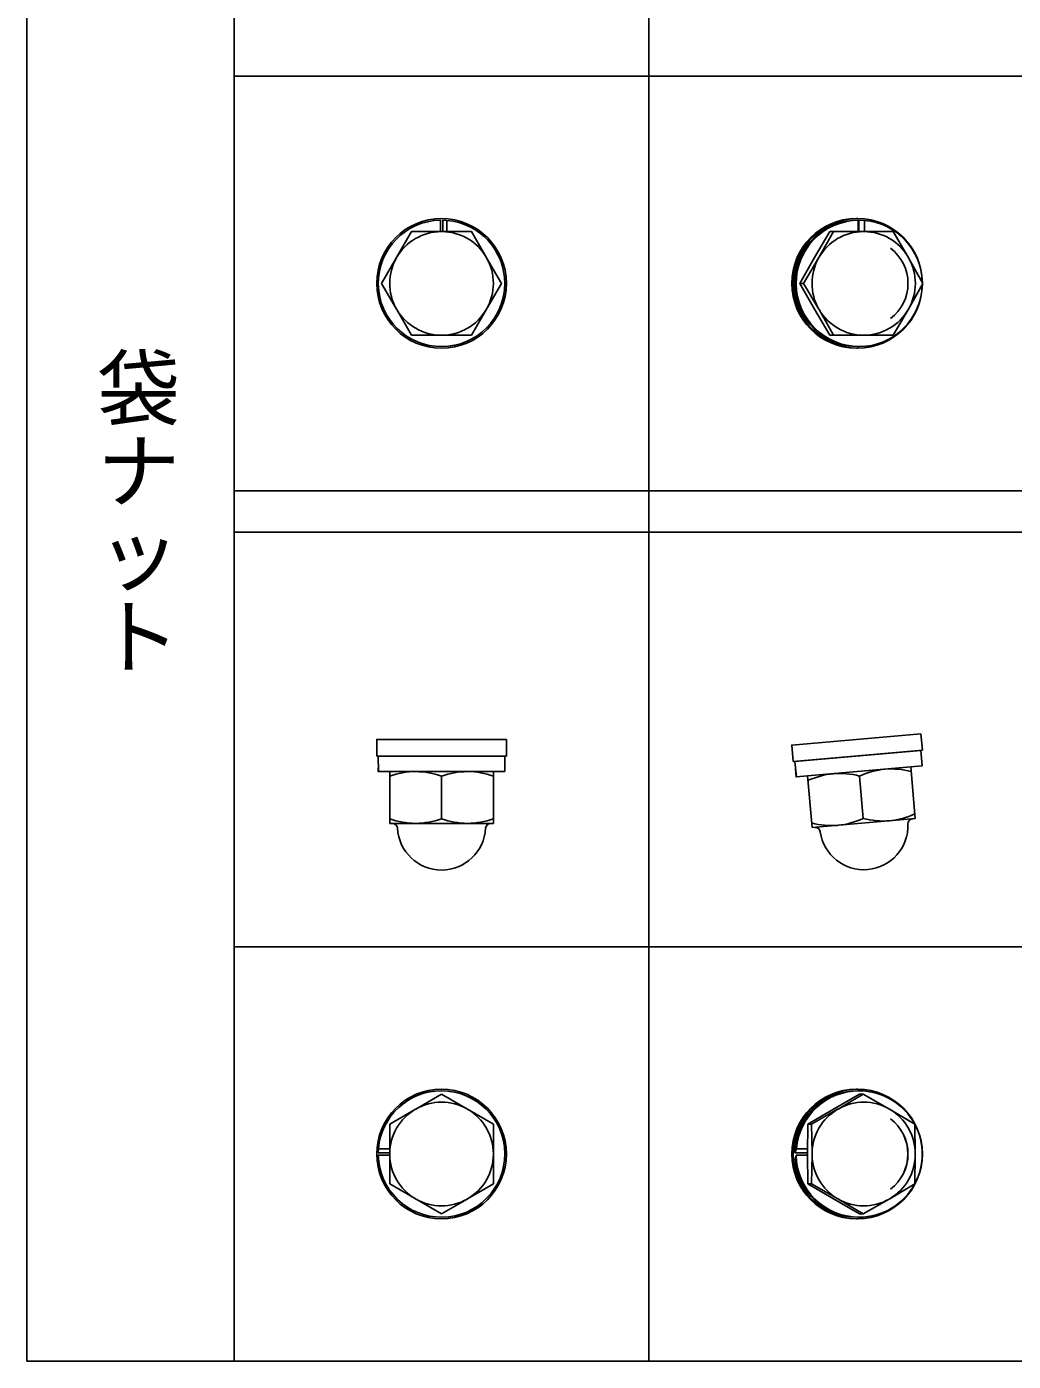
# Model space of a CAD drawing. Units: millimetres, scale not verified. Extents: x -390 to 390, y -260 to 278.
# Drawn here: x -390 to -294.9, y -260 to -131.2 of the extents above; entities that cross this region are included whole.
import ezdxf
from ezdxf.enums import TextEntityAlignment as Align

# ---------------------------------------------------------------- set-up
doc = ezdxf.new("R2010")
doc.units = ezdxf.units.MM
doc.header["$LTSCALE"] = 2
doc.layers.add('0-0', color=3, linetype='Continuous')
doc.layers.add('F-0', color=4, linetype='Continuous')
doc.styles.add('@ＭＳ ゴシック', font='')
doc.styles.get('@ＭＳ ゴシック').set_extended_font_data('@MS Gothic')

msp = doc.modelspace()

# ---------------------------------------------------------------- linework, layer by layer
at = {"layer": '0-0'}
for p, q in [((-350.109, -151.001), (-350.109, -149.901)), ((-349.89, -149.901), (-349.488, -149.922)), ((-349.89, -151.001), (-349.89, -149.901)), ((-349.488, -151), (-349.488, -149.922)), ((-310.37, -149.922), (-309.839, -149.901)), ((-310, -149.75), (-309.86, -149.75)), ((-309.839, -151), (-309.839, -149.901)), ((-309.751, -149.901), (-309.22, -149.922)), ((-309.751, -151), (-309.751, -149.901)), ((-309.22, -151.001), (-309.22, -149.922)), ((-354.33, -153.5), (-352.887, -151)), ((-352.887, -151), (-347.113, -151)), ((-347.113, -151), (-345.681, -153.481)), ((-312.566, -151), (-306.457, -151)), ((-355.773, -156), (-354.33, -153.5)), ((-304.968, -153.521), (-303.581, -156)), ((-354.342, -158.479), (-355.773, -156)), ((-344.226, -156), (-345.67, -158.5)), ((-315.442, -156), (-315.084, -156)), ((-303.581, -156), (-304.98, -158.5)), ((-354.319, -158.519), (-354.342, -158.479)), ((-352.887, -161), (-354.319, -158.519)), ((-347.113, -161), (-345.67, -158.5)), ((-306.457, -161), (-304.98, -158.5)), ((-347.113, -161), (-352.887, -161)), ((-306.457, -161), (-312.566, -161)), ((-309.73, -162.1), (-309.86, -162.1)), ((-309.86, -162.25), (-310, -162.25)), ((-303.774, -199.455), (-303.634, -201.049)), ((-343.75, -200), (-343.75, -201.6)), ((-356.25, -201.6), (-343.75, -201.6)), ((-356.099, -201.6), (-356.079, -203.1)), ((-316.087, -202.139), (-303.634, -201.049)), ((-315.936, -202.125), (-315.785, -203.618)), ((-355, -208.1), (-355, -203.1)), ((-355, -203.1), (-345, -203.1)), ((-345, -203.1), (-345, -208.1)), ((-314.711, -203.524), (-304.749, -202.652)), ((-304.749, -202.652), (-304.313, -207.633)), ((-350, -203.546), (-350, -207.654)), ((-314.275, -208.505), (-314.711, -203.524)), ((-309.691, -203.533), (-309.333, -207.624)), ((-345, -208.1), (-355, -208.1)), ((-304.313, -207.633), (-314.275, -208.505)), ((-352.479, -235.658), (-350, -234.226)), ((-350, -234.226), (-347.5, -235.67)), ((-309.691, -234.226), (-312.218, -235.668)), ((-311.764, -235.658), (-309.333, -234.226)), ((-310, -233.75), (-309.86, -233.75)), ((-309.86, -233.9), (-309.73, -233.9)), ((-309.691, -234.226), (-309.333, -234.226)), ((-309.333, -234.226), (-306.803, -235.67)), ((-355, -237.113), (-352.519, -235.681)), ((-352.519, -235.681), (-352.479, -235.658)), ((-345, -237.113), (-347.5, -235.67)), ((-312.218, -235.668), (-314.672, -237.113)), ((-314.314, -237.113), (-311.803, -235.681)), ((-311.803, -235.681), (-311.764, -235.658)), ((-304.352, -237.113), (-306.803, -235.67)), ((-355, -242.886), (-355, -237.113)), ((-345, -242.886), (-345, -237.113)), ((-314.672, -237.113), (-314.711, -239.961)), ((-314.314, -237.113), (-314.672, -237.113)), ((-314.275, -239.96), (-314.314, -237.113)), ((-304.313, -239.99), (-304.352, -237.113)), ((-356.099, -239.89), (-356.078, -239.488)), ((-355, -239.488), (-356.078, -239.488)), ((-315.936, -239.89), (-315.785, -239.488)), ((-314.709, -239.488), (-315.785, -239.488)), ((-355, -239.89), (-356.099, -239.89)), ((-354.999, -240.109), (-356.099, -240.109)), ((-314.71, -239.89), (-315.936, -239.89)), ((-315.916, -240.511), (-315.805, -240.109)), ((-314.711, -240.109), (-315.805, -240.109)), ((-314.711, -240.038), (-314.711, -239.961)), ((-314.711, -240.038), (-314.672, -242.886)), ((-314.314, -242.886), (-314.275, -240.037)), ((-314.275, -240.037), (-314.275, -239.96)), ((-304.313, -239.99), (-304.313, -240.008)), ((-350, -245.774), (-355, -242.886)), ((-345, -242.886), (-347.481, -244.319)), ((-314.672, -242.886), (-314.314, -242.886)), ((-314.672, -242.886), (-312.218, -244.331)), ((-311.785, -244.33), (-314.314, -242.886)), ((-347.52, -244.342), (-350, -245.774)), ((-347.481, -244.319), (-347.52, -244.342)), ((-312.218, -244.331), (-309.691, -245.774)), ((-309.333, -245.774), (-311.785, -244.33)), ((-306.824, -244.342), (-309.333, -245.774)), ((-306.784, -244.319), (-306.824, -244.342)), ((-309.691, -245.774), (-309.333, -245.774)), ((-309.86, -246.25), (-310, -246.25)), ((-309.73, -246.1), (-309.86, -246.1))]:
    msp.add_line(p, q, dxfattribs=at)
for points in [[(-312.566, -151), (-314.044, -153.502), (-315.442, -156), (-314.044, -158.499), (-312.566, -161)], [(-315.084, -156), (-313.607, -153.5), (-312.209, -151)], [(-306.457, -151), (-304.991, -153.481), (-304.968, -153.521)], [(-345.681, -153.481), (-345.658, -153.521), (-344.226, -156)], [(-312.209, -161), (-313.597, -158.519), (-313.619, -158.479), (-315.084, -156)], [(-316.087, -202.139), (-316.226, -200.545), (-303.774, -199.455)], [(-356.25, -201.6), (-356.25, -200), (-343.75, -200)], [(-356.099, -201.6), (-343.9, -201.6), (-343.9, -203.1)], [(-315.936, -202.125), (-303.784, -201.062), (-303.653, -202.557)], [(-356.092, -202.35), (-356.099, -203.1), (-343.9, -203.1)], [(-315.864, -202.872), (-315.806, -203.62), (-303.653, -202.557)], [(-304.313, -240.008), (-304.352, -242.886), (-306.784, -244.319)]]:
    msp.add_lwpolyline(points, dxfattribs=at)
for centre in [(-350, -156), (-350, -240)]:
    msp.add_circle(centre, 6.25, dxfattribs=at)
for centre, radius, start, end in [((-350, -156), 6.1, 91.03, 0), ((-350, -156), 6.1, 0, 85.19), ((-309.976, -156), 6.25, 90.218, 269.782), ((-309.837, -156), 6.25, 90.218, 269.782), ((-309.836, -155.999), 6.101, 95.019, 269.773), ((-309.706, -156), 6.101, 91.246, 269.78), ((-309.872, -155.988), 6.237, 0.789, 89.893), ((-309.743, -155.989), 6.09, 1.156, 85.071), ((-350, -156), 5, 90.433, 149.998), ((-350, -156.001), 5.001, 30.282, 89.536), ((-309.29, -155.978), 4.978, 90.475, 150.146), ((-309.298, -155.978), 4.979, 30.108, 89.495), ((-309.271, -156), 4.25, 307.164, 52.836), ((-350.001, -156), 4.999, 149.991, 209.731), ((-349.999, -156), 4.999, 329.991, 29.731), ((-309.259, -156), 5.016, 150.1, 209.623), ((-309.328, -156), 5.016, 330.1, 29.623), ((-309.872, -156.013), 6.237, 270.107, 359.211), ((-309.741, -156.012), 6.088, 270.106, 358.857), ((-350, -156), 5, 210.256, 269.902), ((-350, -156), 5, 270.11, 329.997), ((-309.29, -156.022), 4.978, 210.107, 269.861), ((-309.297, -156.023), 4.978, 270.151, 330.147), ((-352.394, -210.912), 7.813, 90.762, 109.484), ((-352.607, -210.921), 7.822, 70.531, 89.2), ((-347.393, -210.921), 7.822, 90.8, 109.468), ((-347.606, -210.912), 7.814, 70.517, 89.238), ((-311.434, -211.08), 7.813, 95.762, 114.484), ((-311.645, -211.107), 7.822, 75.531, 94.2), ((-306.451, -210.653), 7.822, 95.8, 114.468), ((-306.664, -210.662), 7.814, 75.517, 94.238), ((-307.594, -200.064), 7.827, 275.794, 294.464), ((-352.388, -200.257), 7.845, 250.549, 269.041), ((-354.744, -208.6), 0.5, 3.017, 90), ((-350, -208.35), 4.25, 183.017, 270), ((-352.614, -200.243), 7.859, 270.986, 289.432), ((-347.391, -200.268), 7.832, 250.544, 269.206), ((-350, -208.35), 4.25, 270, 356.983), ((-347.608, -200.273), 7.827, 270.794, 289.464), ((-345.257, -208.6), 0.5, 90, 176.983), ((-312.357, -200.464), 7.845, 255.549, 274.041), ((-313.976, -208.981), 0.5, 8.017, 95), ((-312.583, -200.469), 7.859, 275.986, 294.432), ((-307.378, -200.04), 7.832, 255.544, 274.206), ((-309.272, -208.318), 4.25, 275, 1.983), ((-304.525, -208.154), 0.5, 95, 181.983), ((-309.272, -208.318), 4.25, 188.017, 275), ((-350, -240), 6.1, 181.03, 90), ((-350, -240), 6.1, 90, 175.19), ((-309.976, -240), 6.25, 90.218, 269.782), ((-309.837, -240), 6.25, 90.218, 269.782), ((-309.849, -239.988), 6.088, 90.106, 179.082), ((-309.719, -239.986), 6.086, 90.096, 175.312), ((-309.884, -240), 6.25, 270.218, 89.782), ((-309.734, -239.973), 6.073, 28.324, 89.959), ((-350, -239.999), 4.999, 59.991, 119.731), ((-309.294, -239.963), 4.963, 59.882, 119.84), ((-350, -240), 5.001, 120.257, 179.536), ((-350, -240), 5, 0.11, 59.997), ((-309.271, -239.997), 5.005, 120.405, 179.577), ((-309.316, -239.996), 5.003, 0.07, 59.848), ((-309.279, -240), 4.253, 307.238, 52.758), ((-309.271, -240), 4.25, 307.161, 52.835), ((-309.773, -240), 6.12, 332.376, 27.625), ((-350, -240), 5, 180.44, 239.998), ((-350, -240), 5, 300.256, 359.902), ((-309.85, -240.014), 6.086, 184.688, 269.904), ((-309.718, -240.012), 6.088, 180.918, 269.894), ((-309.271, -240.003), 5.003, 180.392, 239.849), ((-309.317, -240.003), 5.004, 300.405, 359.941), ((-309.734, -240.027), 6.073, 270.041, 331.679), ((-350, -240.001), 4.999, 239.991, 299.731), ((-309.294, -240.036), 4.963, 239.881, 299.839)]:
    msp.add_arc(centre, radius, start, end, dxfattribs=at)
at = {"layer": 'F-0', "color": 6}
for p, q in [((-390, 260), (-390, -260)), ((-370, 260), (-370, -260)), ((-390, -260), (390, -260))]:
    msp.add_line(p, q, dxfattribs=at)
at = {"layer": 'F-0'}
for p, q in [((-330, 260), (-330, -260)), ((-370, -136), (390, -136)), ((-370, -176), (390, -176)), ((-370, -180), (390, -180)), ((-370, -220), (390, -220))]:
    msp.add_line(p, q, dxfattribs=at)

# ---------------------------------------------------------------- texts
at = {"layer": 'F-0', "color": 7, "style": '@ＭＳ ゴシック'}
msp.add_text('袋ナット', height=5.865, rotation=270, dxfattribs=at).set_placement((-384, -162), align=Align.BOTTOM_LEFT)

doc.saveas('drawing.dxf')
